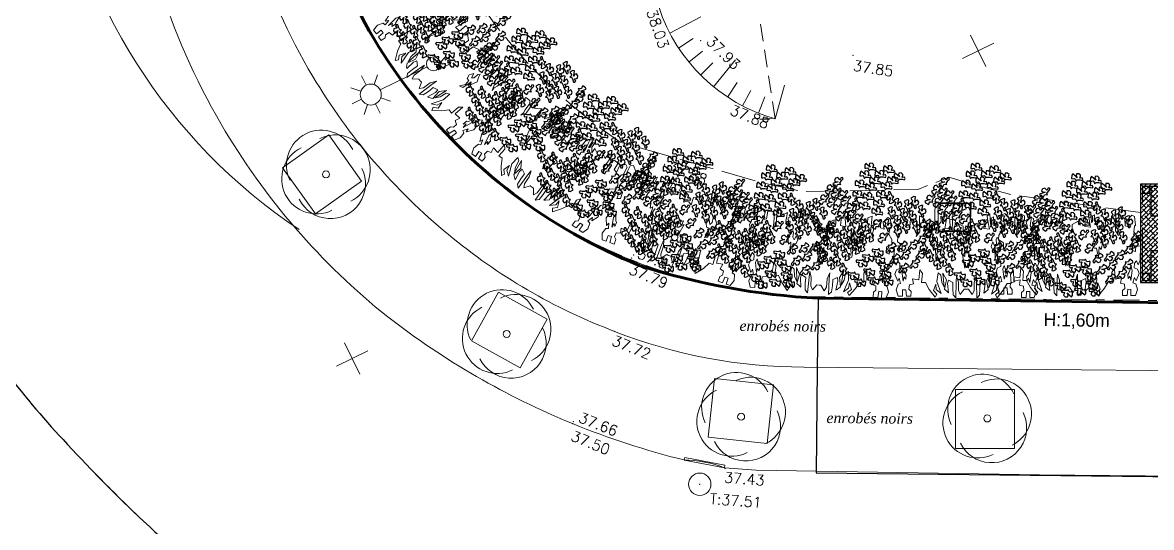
# Model space of a CAD drawing. Extents: x 996 to 1166918, y 537 to 295728.
# Drawn here: x 1042.63 to 1074.99, y 591.43 to 605.91 of the extents above; entities that cross this region are included whole.
import ezdxf

# ---------------------------------------------------------------- set-up
doc = ezdxf.new("R2010")
doc.units = 0
doc.header["$MEASUREMENT"] = 0
for name, pattern in [('CONTINU', [0]), ('DGN2', [0.75, 0.5, -0.25]), ('DGN3', [1.25, 1, -0.25]), ('DGN4', [1.5, 0.75, -0.25, 0.25, -0.25])]:
    doc.linetypes.add(name, pattern=pattern)
doc.layers.get('0').update_dxf_attribs({"linetype": 'CONTINUOUS', "lineweight": 0})
doc.layers.add('BORDURE', color=7, linetype='CONTINU')
doc.layers.add('Locaux OM', color=7, linetype='CONTINUOUS')
doc.layers.add('Buissons', color=7, linetype='CONTINUOUS', true_color=0x04ec8b)
doc.layers.add('Trottoirs', color=7, linetype='CONTINUOUS', true_color=0xffffff)
doc.layers.add('Béton', color=7, linetype='CONTINU', lineweight=5, true_color=0xaba9a0)
doc.layers.add('Clôtures', color=7, linetype='CONTINUOUS', lineweight=120, true_color=0x04c83f)
for name, color, linetype, lineweight in [('CF-FON-CADASTRE-DIGITALISE', 6, 'DGN4', 0), ('CF-TOPO-ALTITUDE-TN', 94, 'CONTINUOUS', 0), ('CF-TOPO-ALTITUDE-VOIRIE', 7, 'CONTINUOUS', 0), ('CF-TOPO-ASS-EP', 4, 'CONTINUOUS', 0), ('CF-TOPO-AUTRE-RES', 12, 'CONTINUOUS', 0), ('CF-TOPO-CARROYAGE', 7, 'CONTINUOUS', 0), ('CF-TOPO-EAU', 5, 'CONTINUOUS', 0), ('CF-TOPO-ECL-SIGNAL', 6, 'CONTINUOUS', 0), ('CF-TOPO-NATURE-MATERIAUX', 7, 'CONTINUOUS', 0), ('CF-TOPO-NATURE-MATERIAUX-TXT', 7, 'CONTINUOUS', 0), ('CF-TOPO-RELIEF-NATUREL', 94, 'CONTINUOUS', 0), ('CF-TOPO-TAMPON', 6, 'CONTINUOUS', 0), ('CF-TOPO-TAMPON-ALT', 6, 'CONTINUOUS', 0), ('CF-TOPO-VEGETATION', 94, 'CONTINUOUS', 0), ('CF-TOPO-VOIRIE', 7, 'CONTINUOUS', 0), ('DIVERS', 7, 'CONTINU', 5), ('Texte projet', 7, 'CONTINU', 5)]:
    doc.layers.add(name, color=color, linetype=linetype, lineweight=lineweight)
doc.styles.add('LEROY', font='j_leroy')
doc.styles.add('SIMPLEX', font='simplex.shx')
doc.styles.add('Style-Times New Roman IF', font='timesi.ttf')

# ---------------------------------------------------------------- blocks, each defined once
blk = doc.blocks.new('BL79', base_point=(1.5, 1))
blk.add_lwpolyline([(1, 0.5), (1, 1.5), (2, 1.5), (2, 0.5), (1, 0.5)])
blk = doc.blocks.new('BRANCHS', base_point=(1.485, 0.588))
for p, q in [((1.515, 0.652), (1.486, 0.637)), ((1.531, 0.65), (1.515, 0.652)), ((1.526, 0.621), (1.531, 0.65)), ((1.486, 0.637), (1.492, 0.625)), ((1.497, 0.601), (1.486, 0.588)), ((1.486, 0.588), (1.5, 0.588)), ((1.492, 0.625), (1.502, 0.614)), ((1.502, 0.614), (1.497, 0.601)), ((1.5, 0.588), (1.514, 0.563)), ((1.514, 0.563), (1.521, 0.541)), ((1.52, 0.596), (1.526, 0.621)), ((1.529, 0.612), (1.52, 0.596)), ((1.521, 0.541), (1.534, 0.54)), ((1.549, 0.62), (1.529, 0.612)), ((1.529, 0.572), (1.548, 0.576)), ((1.531, 0.565), (1.529, 0.572)), ((1.541, 0.554), (1.531, 0.565)), ((1.534, 0.54), (1.541, 0.554)), ((1.548, 0.576), (1.557, 0.579)), ((1.562, 0.6), (1.549, 0.62)), ((1.557, 0.579), (1.562, 0.6))]:
    blk.add_line(p, q)
blk = doc.blocks.new('ARBRE12')
at = {"yscale": 3, "zscale": 3}
for p, xscale, rotation in [((-0.207, 1.356), 3.00000000000064, 60.00000000000705), ((-0.069, 1.578), 3.00000000000064, 60.00000000000705), ((0.225, 1.366), 3.00000000000064, 60.00000000000705), ((0.466, 1.504), 3.00000000000064, 60.00000000000705), ((-0.882, 1.184), 3.00000000000064, 119.9999999999929), ((-0.345, 1.088), 3.00000000000064, 60.00000000000705), ((0.069, 1.181), 3.00000000000064, 60.00000000000705), ((0.397, 1.033), 3.00000000000064, 60.00000000000705), ((0.578, 1.19), 3.00000000000064, 60.00000000000705), ((0.768, 1.301), 3.00000000000064, 60.00000000000705), ((-1.098, 0.971), 3.00000000000064, 119.9999999999929), ((-0.934, 0.879), 3.00000000000064, 119.9999999999929), ((-0.744, 0.805), 3.00000000000064, 119.9999999999929), ((-0.414, 0.783), 3.00000000000064, 60.00000000000705), ((-0.12, 0.728), 3.00000000000064, 60.00000000000705), ((-0.051, 0.996), 3.00000000000064, 60.00000000000705), ((0.268, 0.774), 3.00000000000064, 60.00000000000705), ((0.645, 0.837), 3, 180), ((-1.287, 0.685), 3.00000000000064, 119.9999999999929), ((-1.055, 0.602), 3.00000000000064, 119.9999999999929), ((-0.925, 0.399), 3.00000000000064, 119.9999999999929), ((-0.658, 0.648), 3.00000000000064, 119.9999999999929), ((-0.528, 0.436), 3.00000000000064, 119.9999999999929), ((-0.321, 0.652), 3, 180), ((-0.232, 0.46), 3.00000000000064, 60.00000000000705), ((0.181, 0.525), 3.00000000000064, 60.00000000000705), ((-0.804, 0.214), 3.00000000000064, 119.9999999999929), ((-0.511, 0.232), 3.00000000000064, 119.9999999999929), ((-0.304, 0.131), 3.00000000000064, 119.9999999999929), ((0.13, 0.294), 3.00000000000064, 60.00000000000705), ((-1.417, 0.051), 3, 180), ((-1.072, -0.013), 3, 180), ((-0.459, -0.05), 3, 180), ((-0.054, 0.051), 3, 180), ((0.23, -0.026), 3.00000000000064, 119.9999999999929), ((1.573, 0.076), 3.00000000000064, 299.999999999993), ((-1.253, -0.244), 3, 180), ((-0.856, -0.235), 3, 180), ((-0.666, -0.17), 3, 180), ((-0.528, -0.457), 3, 180), ((-0.373, -0.318), 3, 180), ((-0.192, -0.152), 3, 180), ((-0.131, -0.328), 3, 180), ((0.067, -0.263), 3, 180), ((0.412, -0.414), 3.00000000000064, 119.9999999999929), ((1.383, -0.293), 3.00000000000064, 299.999999999993), ((1.538, -0.099), 3.00000000000064, 299.999999999993), ((-1.425, -0.614), 3, 180), ((-1.132, -0.475), 3, 180), ((-0.942, -0.642), 3, 180), ((-0.744, -0.522), 3, 180), ((-0.33, -0.614), 3, 180), ((-0.183, -0.54), 3, 180), ((0.208, -0.65), 3.00000000000064, 240.0000000000071), ((0.477, -0.552), 3.00000000000064, 299.999999999993), ((0.805, -0.506), 3.00000000000064, 299.999999999993), ((1.116, -0.469), 3.00000000000064, 299.999999999993), ((1.34, -0.728), 3.00000000000064, 299.999999999993), ((-1.253, -0.826), 3, 180), ((-1.037, -1.048), 3, 180), ((-0.873, -0.956), 3, 180), ((-0.623, -0.799), 3, 180), ((-0.25, -0.955), 3.00000000000064, 240.0000000000071), ((-0.069, -0.807), 3.00000000000064, 240.0000000000071), ((0.251, -0.863), 3.00000000000064, 240.0000000000071), ((0.38, -1.038), 3.00000000000064, 240.0000000000071), ((0.589, -0.875), 3.00000000000064, 299.999999999993), ((0.891, -0.755), 3.00000000000064, 299.999999999993), ((1.159, -1.005), 3.00000000000064, 299.999999999993), ((-0.692, -1.224), 3, 180), ((-0.482, -1.316), 3.00000000000064, 240.0000000000071), ((-0.034, -1.214), 3.00000000000064, 240.0000000000071), ((0.423, -1.269), 3.00000000000064, 240.0000000000071), ((0.84, -1.143), 3.00000000000064, 299.999999999993), ((-0.293, -1.519), 3.00000000000064, 240.0000000000071), ((0.087, -1.463), 3.00000000000064, 240.0000000000071), ((0.492, -1.491), 3.00000000000064, 240.0000000000071)]:
    blk.add_blockref('BRANCHS', p, dxfattribs=dict(at, xscale=xscale, rotation=rotation))
at = {"xscale": 3, "yscale": 3, "zscale": 3}
for p in [(0.641, 0.59), (0.935, 0.553), (1.124, 0.645), (0.46, 0.35), (0.805, 0.304), (1.055, 0.239), (1.331, 0.396), (0.357, -0.01), (0.624, 0.1), (0.633, -0.177), (0.874, -0.066), (1.167, -0.066)]:
    blk.add_blockref('BRANCHS', p, dxfattribs=at)
blk = doc.blocks.new('cf232lampadaire-droit')
at = {"color": 0, "flags": 128}
for points in [[(0, -1.7), (0, -1.7), (0, -0.2)], [(-0.212132, -1.787868), (-0.424264, -1.575736)], [(0.212132, -1.787868), (0.424264, -1.575736)], [(-0.3, -2), (-0.6, -2)], [(-0.424264, -2.424264), (-0.212132, -2.212132)], [(0.424264, -2.424264), (0.212132, -2.212132)], [(0.6, -2), (0.3, -2)], [(0, -2.3), (0, -2.6)]]:
    blk.add_lwpolyline(points, dxfattribs=at)
at = {"color": 0}
for centre, radius in [((0, 0), 0.2), ((0, -2), 0.3)]:
    blk.add_circle(centre, radius, dxfattribs=at)
blk = doc.blocks.new('cf205avaloir')
at = {"flags": 128}
blk.add_lwpolyline([(0, 0.3), (1, 0.3), (1, 0), (0, 0)], close=True, dxfattribs=at)
blk.add_arc((0.5, -0.525), 0.725, 46.3972, 133.6028)
blk = doc.blocks.new('cf208tampon-rond')
at = {"color": 0, "linetype": 'ByBlock', "lineweight": -2}
blk.add_circle((0, 0), 0.32, dxfattribs=at)
blk = doc.blocks.new('cf236trappe-vantaux')
at = {"flags": 128}
blk.add_lwpolyline([(0, 0), (0, 1), (1, 1), (1, 0)], close=True, dxfattribs=at)
blk.add_lwpolyline([(0.5, 1), (0.5, 0)], dxfattribs=at)
blk = doc.blocks.new('cf245bouche-eau')
at = {"linetype": 'Continuous'}
blk.add_circle((0, 0), 0.1, dxfattribs=at)
at = {"linetype": 'Continuous', "style": 'SIMPLEX'}
blk.add_text('E', height=0.3, dxfattribs=at).set_placement((0.094, -0.404))
blk = doc.blocks.new('geotraiv')
blk.add_line((0, -1), (0, 0))
blk = doc.blocks.new('hab_haie')
at = {"linetype": 'Continuous', "lineweight": 0}
for p, q in [((-2.611, 0.757), (-2.634, 0.673)), ((-2.559, 0.77), (-2.611, 0.757)), ((-2.477, 0.724), (-2.559, 0.77)), ((-2.185, 0.752), (-2.259, 0.77)), ((-2.259, 0.77), (-2.254, 0.619)), ((-1.821, 0.757), (-1.859, 0.768)), ((-1.859, 0.768), (-1.854, 0.716)), ((-1.826, 0.703), (-1.821, 0.757)), ((-1.793, 0.798), (-1.808, 0.696)), ((-1.744, 0.775), (-1.793, 0.798)), ((-1.759, 0.727), (-1.744, 0.775)), ((-0.993, 0.775), (-0.944, 0.798)), ((-0.977, 0.727), (-0.993, 0.775)), ((-0.944, 0.798), (-0.929, 0.696)), ((-0.916, 0.757), (-0.877, 0.768)), ((-0.911, 0.703), (-0.916, 0.757)), ((-0.877, 0.768), (-0.88, 0.716)), ((-0.554, 0.752), (-0.477, 0.77)), ((-0.477, 0.77), (-0.48, 0.619)), ((-0.259, 0.724), (-0.177, 0.77)), ((-0.177, 0.77), (-0.126, 0.757)), ((-0.126, 0.757), (-0.103, 0.673)), ((-2.634, 0.673), (-2.611, 0.665)), ((-2.611, 0.665), (-2.603, 0.611)), ((-2.508, 0.657), (-2.477, 0.724)), ((-2.441, 0.665), (-2.508, 0.657)), ((-2.429, 0.739), (-2.441, 0.665)), ((-2.336, 0.739), (-2.429, 0.739)), ((-2.303, 0.714), (-2.336, 0.739)), ((-2.303, 0.639), (-2.303, 0.714)), ((-2.185, 0.703), (-2.185, 0.752)), ((-2.144, 0.714), (-2.185, 0.703)), ((-2.059, 0.742), (-2.144, 0.714)), ((-2.077, 0.657), (-2.059, 0.742)), ((-2.018, 0.611), (-2.077, 0.657)), ((-1.918, 0.724), (-2.039, 0.691)), ((-2.039, 0.691), (-2.018, 0.611)), ((-1.918, 0.673), (-1.918, 0.724)), ((-1.854, 0.716), (-1.918, 0.673)), ((-1.808, 0.696), (-1.826, 0.703)), ((-1.785, 0.65), (-1.759, 0.727)), ((-1.682, 0.657), (-1.785, 0.65)), ((-1.582, 0.732), (-1.69, 0.742)), ((-1.69, 0.742), (-1.682, 0.657)), ((-1.595, 0.668), (-1.582, 0.732)), ((-1.559, 0.675), (-1.595, 0.668)), ((-1.441, 0.675), (-1.559, 0.706)), ((-1.559, 0.706), (-1.559, 0.675)), ((-1.441, 0.601), (-1.441, 0.675)), ((-1.295, 0.675), (-1.18, 0.706)), ((-1.293, 0.601), (-1.295, 0.675)), ((-1.18, 0.706), (-1.177, 0.675)), ((-1.177, 0.675), (-1.141, 0.668)), ((-1.152, 0.732), (-1.044, 0.742)), ((-1.141, 0.668), (-1.152, 0.732)), ((-1.044, 0.742), (-1.054, 0.657)), ((-1.054, 0.657), (-0.949, 0.65)), ((-0.949, 0.65), (-0.977, 0.727)), ((-0.929, 0.696), (-0.911, 0.703)), ((-0.88, 0.716), (-0.821, 0.673)), ((-0.821, 0.673), (-0.821, 0.724)), ((-0.821, 0.724), (-0.7, 0.691)), ((-0.7, 0.691), (-0.721, 0.611)), ((-0.721, 0.611), (-0.659, 0.657)), ((-0.659, 0.657), (-0.677, 0.742)), ((-0.677, 0.742), (-0.593, 0.714)), ((-0.593, 0.714), (-0.554, 0.703)), ((-0.554, 0.703), (-0.554, 0.752)), ((-0.431, 0.714), (-0.4, 0.739)), ((-0.431, 0.639), (-0.431, 0.714)), ((-0.4, 0.739), (-0.306, 0.739)), ((-0.306, 0.739), (-0.298, 0.665)), ((-0.298, 0.665), (-0.229, 0.657)), ((-0.229, 0.657), (-0.259, 0.724)), ((-0.126, 0.665), (-0.134, 0.611)), ((-0.103, 0.673), (-0.126, 0.665)), ((-2.664, 0.565), (-2.67, 0.521)), ((-2.603, 0.611), (-2.664, 0.565)), ((-2.254, 0.619), (-2.316, 0.573)), ((-2.316, 0.573), (-2.3, 0.606)), ((-2.3, 0.606), (-2.303, 0.639)), ((-1.964, 0.544), (-2.021, 0.509)), ((-1.936, 0.575), (-1.964, 0.544)), ((-1.918, 0.555), (-1.936, 0.575)), ((-1.926, 0.509), (-1.918, 0.555)), ((-1.372, 0.624), (-1.441, 0.601)), ((-1.362, 0.624), (-1.293, 0.601)), ((-0.821, 0.555), (-0.8, 0.575)), ((-0.811, 0.509), (-0.821, 0.555)), ((-0.8, 0.575), (-0.77, 0.544)), ((-0.77, 0.544), (-0.716, 0.509)), ((-0.48, 0.619), (-0.421, 0.573)), ((-0.441, 0.606), (-0.431, 0.639)), ((-0.421, 0.573), (-0.441, 0.606)), ((-0.134, 0.611), (-0.07, 0.565)), ((-0.07, 0.565), (-0.067, 0.521)), ((-2.641, 0.48), (-2.728, 0.475)), ((-2.728, 0.475), (-2.726, 0.339)), ((-2.67, 0.521), (-2.577, 0.491)), ((-2.641, 0.421), (-2.641, 0.48)), ((-2.577, 0.432), (-2.641, 0.421)), ((-2.577, 0.491), (-2.577, 0.432)), ((-2.021, 0.509), (-1.993, 0.439)), ((-1.993, 0.439), (-1.954, 0.462)), ((-1.954, 0.462), (-1.944, 0.365)), ((-1.893, 0.485), (-1.926, 0.509)), ((-1.926, 0.403), (-1.908, 0.45)), ((-1.908, 0.45), (-1.859, 0.45)), ((-1.859, 0.529), (-1.893, 0.485)), ((-1.826, 0.485), (-1.859, 0.529)), ((-1.859, 0.45), (-1.826, 0.485)), ((-1.4, 0.385), (-1.408, 0.434)), ((-1.408, 0.434), (-1.372, 0.419)), ((-1.326, 0.434), (-1.362, 0.419)), ((-1.334, 0.385), (-1.326, 0.434)), ((-0.911, 0.485), (-0.88, 0.529)), ((-0.877, 0.45), (-0.911, 0.485)), ((-0.88, 0.529), (-0.841, 0.485)), ((-0.829, 0.45), (-0.877, 0.45)), ((-0.841, 0.485), (-0.811, 0.509)), ((-0.811, 0.403), (-0.829, 0.45)), ((-0.785, 0.462), (-0.793, 0.365)), ((-0.744, 0.439), (-0.785, 0.462)), ((-0.716, 0.509), (-0.744, 0.439)), ((-0.067, 0.521), (-0.159, 0.491)), ((-0.159, 0.491), (-0.159, 0.432)), ((-0.159, 0.432), (-0.098, 0.421)), ((-0.098, 0.421), (-0.098, 0.48)), ((-0.098, 0.48), (-0.008, 0.475)), ((-0.008, 0.475), (-0.011, 0.339)), ((-2.726, 0.339), (-2.69, 0.296)), ((-2.69, 0.296), (-2.654, 0.332)), ((-2.654, 0.332), (-2.621, 0.311)), ((-1.944, 0.365), (-1.885, 0.35)), ((-1.885, 0.35), (-1.926, 0.403)), ((-1.4, 0.275), (-1.446, 0.401)), ((-1.446, 0.401), (-1.4, 0.385)), ((-1.334, 0.275), (-1.29, 0.401)), ((-1.29, 0.401), (-1.334, 0.385)), ((-0.852, 0.35), (-0.811, 0.403)), ((-0.793, 0.365), (-0.852, 0.35)), ((-0.082, 0.332), (-0.116, 0.311)), ((-0.047, 0.296), (-0.082, 0.332)), ((-0.011, 0.339), (-0.047, 0.296)), ((-2.68, 0.252), (-2.708, 0.211)), ((-2.618, 0.265), (-2.68, 0.252)), ((-2.621, 0.311), (-2.618, 0.265)), ((-2.559, 0.275), (-2.58, 0.239)), ((-2.58, 0.239), (-2.552, 0.144)), ((-2.518, 0.216), (-2.559, 0.275)), ((-2.495, 0.203), (-2.518, 0.216)), ((-2.259, 0.157), (-2.244, 0.255)), ((-2.244, 0.255), (-2.193, 0.221)), ((-2.193, 0.221), (-2.208, 0.134)), ((-1.921, 0.144), (-1.9, 0.227)), ((-1.9, 0.227), (-1.849, 0.206)), ((-1.785, 0.091), (-1.811, 0.224)), ((-1.811, 0.224), (-1.741, 0.16)), ((-1.393, 0.316), (-1.4, 0.275)), ((-1.372, 0.28), (-1.393, 0.316)), ((-1.362, 0.28), (-1.344, 0.316)), ((-1.344, 0.316), (-1.334, 0.275)), ((-0.926, 0.224), (-0.993, 0.16)), ((-0.949, 0.091), (-0.926, 0.224)), ((-0.836, 0.227), (-0.888, 0.206)), ((-0.821, 0.144), (-0.836, 0.227)), ((-0.49, 0.255), (-0.541, 0.221)), ((-0.541, 0.221), (-0.531, 0.134)), ((-0.477, 0.157), (-0.49, 0.255)), ((-0.241, 0.203), (-0.218, 0.216)), ((-0.218, 0.216), (-0.177, 0.275)), ((-0.157, 0.239), (-0.182, 0.144)), ((-0.177, 0.275), (-0.157, 0.239)), ((-0.116, 0.311), (-0.121, 0.265)), ((-0.121, 0.265), (-0.057, 0.252)), ((-0.057, 0.252), (-0.029, 0.211)), ((-2.708, 0.211), (-2.654, 0.142)), ((-2.646, 0.114), (-2.68, 0.06)), ((-2.654, 0.142), (-2.626, 0.173)), ((-2.6, 0.121), (-2.646, 0.114)), ((-2.626, 0.173), (-2.6, 0.121)), ((-2.552, 0.144), (-2.534, 0.185)), ((-2.534, 0.185), (-2.503, 0.162)), ((-2.503, 0.162), (-2.495, 0.203)), ((-2.444, 0.068), (-2.436, 0.109)), ((-2.436, 0.109), (-2.359, 0.119)), ((-2.359, 0.119), (-2.377, 0.168)), ((-2.377, 0.168), (-2.259, 0.157)), ((-2.208, 0.134), (-2.134, 0.134)), ((-2.134, 0.134), (-2.062, 0.068)), ((-1.982, 0.057), (-1.941, 0.119)), ((-1.941, 0.119), (-1.931, 0.068)), ((-1.841, 0.029), (-1.921, 0.144)), ((-1.849, 0.206), (-1.831, 0.139)), ((-1.831, 0.139), (-1.785, 0.091)), ((-1.741, 0.16), (-1.777, 0.073)), ((-1.721, 0.127), (-1.705, 0.16)), ((-1.698, 0.039), (-1.721, 0.127)), ((-1.705, 0.16), (-1.621, 0.137)), ((-1.621, 0.137), (-1.623, 0.078)), ((-1.564, -0.009), (-1.559, 0.142)), ((-1.559, 0.142), (-1.554, 0.198)), ((-1.554, 0.198), (-1.518, 0.139)), ((-1.518, 0.139), (-1.513, 0.06)), ((-1.182, 0.198), (-1.221, 0.139)), ((-1.221, 0.139), (-1.221, 0.06)), ((-1.18, 0.142), (-1.182, 0.198)), ((-1.17, -0.009), (-1.18, 0.142)), ((-1.029, 0.16), (-1.116, 0.137)), ((-1.116, 0.137), (-1.113, 0.078)), ((-1.041, 0.039), (-1.016, 0.127)), ((-1.016, 0.127), (-1.029, 0.16)), ((-0.993, 0.16), (-0.959, 0.073)), ((-0.903, 0.139), (-0.949, 0.091)), ((-0.888, 0.206), (-0.903, 0.139)), ((-0.898, 0.029), (-0.821, 0.144)), ((-0.8, 0.119), (-0.805, 0.068)), ((-0.752, 0.057), (-0.8, 0.119)), ((-0.603, 0.134), (-0.675, 0.068)), ((-0.531, 0.134), (-0.603, 0.134)), ((-0.359, 0.168), (-0.477, 0.157)), ((-0.375, 0.119), (-0.359, 0.168)), ((-0.3, 0.109), (-0.375, 0.119)), ((-0.293, 0.068), (-0.3, 0.109)), ((-0.231, 0.162), (-0.241, 0.203)), ((-0.203, 0.185), (-0.231, 0.162)), ((-0.182, 0.144), (-0.203, 0.185)), ((-0.111, 0.173), (-0.141, 0.121)), ((-0.141, 0.121), (-0.088, 0.114)), ((-0.082, 0.142), (-0.111, 0.173)), ((-0.088, 0.114), (-0.057, 0.06)), ((-0.029, 0.211), (-0.082, 0.142)), ((-2.68, 0.06), (-2.644, 0.001)), ((-2.644, 0.001), (-2.559, 0.001)), ((-2.559, 0.001), (-2.562, 0.06)), ((-2.562, 0.06), (-2.498, 0.06)), ((-2.498, 0.06), (-2.49, 0.001)), ((-2.49, 0.001), (-2.403, 0.001)), ((-2.403, 0.047), (-2.444, 0.068)), ((-2.403, 0.001), (-2.403, 0.047)), ((-2.062, 0.068), (-1.952, -0.004)), ((-1.921, 0.024), (-1.982, 0.057)), ((-1.952, -0.004), (-1.921, 0.024)), ((-1.931, 0.068), (-1.841, 0.029)), ((-1.777, 0.073), (-1.721, 0.047)), ((-1.721, 0.047), (-1.698, 0.039)), ((-1.623, 0.078), (-1.616, 0.019)), ((-1.616, 0.019), (-1.564, -0.009)), ((-1.513, 0.06), (-1.48, 0.024)), ((-1.48, 0.024), (-1.405, 0.075)), ((-1.405, 0.075), (-1.372, 0.073)), ((-1.329, 0.075), (-1.362, 0.073)), ((-1.257, 0.024), (-1.329, 0.075)), ((-1.221, 0.06), (-1.257, 0.024)), ((-1.121, 0.019), (-1.17, -0.009)), ((-1.113, 0.078), (-1.121, 0.019)), ((-1.016, 0.047), (-1.041, 0.039)), ((-0.959, 0.073), (-1.016, 0.047)), ((-0.805, 0.068), (-0.898, 0.029)), ((-0.821, 0.024), (-0.752, 0.057)), ((-0.785, -0.004), (-0.821, 0.024)), ((-0.675, 0.068), (-0.785, -0.004)), ((-0.334, 0.047), (-0.293, 0.068)), ((-0.334, 0.001), (-0.334, 0.047)), ((-0.247, 0.001), (-0.334, 0.001)), ((-0.239, 0.06), (-0.247, 0.001)), ((-0.177, 0.06), (-0.239, 0.06)), ((-0.177, 0.001), (-0.177, 0.06)), ((-0.093, 0.001), (-0.177, 0.001)), ((-0.057, 0.06), (-0.093, 0.001))]:
    blk.add_line(p, q, dxfattribs=at)
blk.add_point((-2.733, 0.382), dxfattribs=at)
blk = doc.blocks.new('CROIX')
at = {"linetype": 'CONTINU'}
for p, q in [((0, 0.5), (0, -0.5)), ((-0.5, 0), (0.5, 0))]:
    blk.add_line(p, q, dxfattribs=at)
blk = doc.blocks.new('cf30arbre20')
blk.add_circle((0, 0), 0.1)
for centre, start, end in [((0, 0.3), 0, 180), ((-0.3, 0), 90, 270), ((0.3, 0), 270, 90), ((0, -0.3), 180, 0)]:
    blk.add_arc(centre, 1, start, end)
blk = doc.blocks.new('A$C2CB70F15')
at = {"layer": 'CF-TOPO-NATURE-MATERIAUX', "linetype": 'DGN2', "lineweight": 0, "ltscale": 3}
for p, q in [((0.06, 4.51), (2.76, 4.51)), ((0.06, 0.06), (0.06, 4.51)), ((2.76, 4.51), (2.76, 0.06)), ((0.91, 0.06), (0.06, 0.06)), ((2.76, 0.06), (1.91, 0.06))]:
    blk.add_line(p, q, dxfattribs=at)
at = {"layer": 'Locaux OM', "ltscale": 0.05}
for points in [[(0, 0), (2.82, 0), (2.82, 4.57), (0, 4.57)], [(0.06, 4.31), (0.26, 4.31), (0.26, 4.51), (0.06, 4.51)], [(0.06, 2.975), (0.91, 2.975), (0.91, 4.275), (0.06, 4.275)], [(1.91, 2.975), (2.76, 2.975), (2.76, 4.275), (1.91, 4.275)], [(2.56, 4.31), (2.76, 4.31), (2.76, 4.51), (2.56, 4.51)], [(0.06, 1.635), (0.91, 1.635), (0.91, 2.935), (0.06, 2.935)], [(1.91, 1.635), (2.76, 1.635), (2.76, 2.935), (1.91, 2.935)], [(0.06, 0.295), (0.91, 0.295), (0.91, 1.595), (0.06, 1.595)], [(1.91, 0.295), (2.76, 0.295), (2.76, 1.595), (1.91, 1.595)], [(0.06, 0.06), (0.26, 0.06), (0.26, 0.26), (0.06, 0.26)], [(2.56, 0.06), (2.76, 0.06), (2.76, 0.26), (2.56, 0.26)]]:
    blk.add_lwpolyline(points, close=True, dxfattribs=at)

msp = doc.modelspace()

# ---------------------------------------------------------------- hatches: boundary and pattern name
at = {"layer": 'Béton', "ltscale": 0.05}
h = msp.add_hatch(dxfattribs=at)
h.set_pattern_fill('ANSI38', color=256, scale=0.75, style=0)
h.set_pattern_definition([(45, (1234.66075, 653.56351), (-0.06629126, 0.06629126), []), (135, (1234.66075, 653.56351), (-0.19887378, 0.06629126), [0.234375, -0.140625])])
h.paths.add_polyline_path([(1074.673, 601.273), (1074.673, 598.453), (1079.243, 598.453), (1079.243, 599.372), (1080.456, 599.372), (1080.469, 600.348), (1079.243, 600.365), (1079.243, 601.273)])

# ---------------------------------------------------------------- linework, layer by layer
at = {"layer": 'BORDURE'}
for points in [[(1036.653, 628.983), (1036.917, 608.864, 0.034657), (1037.046, 607.379, 0.027465), (1037.395, 605.74, 0.021806), (1037.965, 603.947, 0.017481), (1038.754, 602.001, 0.009225), (1039.636, 600.108, 0.011904), (1040.481, 598.475, 0.015874), (1041.29, 597.103, 0.022049), (1042.062, 595.991, 0.021672), (1043.787, 593.948, 0.016245), (1045.949, 591.746, 0.033742), (1048.576, 589.559, 0.028748), (1051.697, 587.562, 0.07511), (1058.724, 584.857, 0.008341), (1060.462, 584.504, 0.010579), (1062.017, 584.249, 0.013799), (1063.388, 584.091, 0.018621), (1064.575, 584.031), (1078.799, 583.882, -0.000316), (1086.18, 583.799, 0.000781), (1098.39, 583.681, -0.000959), (1114.338, 583.512, 0.000319), (1132.761, 583.296)], [(1044.593, 593.093, 0.01006), (1045.949, 591.746, 0.033742), (1048.576, 589.559, 0.028748), (1051.697, 587.562, 0.046589), (1056.02, 585.614, 0.032802), (1060.462, 584.504, 0.010579), (1062.017, 584.249, 0.013799), (1063.388, 584.091, 0.018621), (1064.575, 584.031), (1078.799, 583.882, -0.000316), (1086.18, 583.799, 0.000781), (1098.39, 583.681, -0.000959), (1114.338, 583.512, 0.000319), (1132.761, 583.296)]]:
    msp.add_lwpolyline(points, format="xyb", dxfattribs=at)
at = {"layer": 'CF-FON-CADASTRE-DIGITALISE', "lineweight": 0, "flags": 128}
msp.add_lwpolyline([(1050.968, 703.567), (1053.482, 706.703), (1054.868, 711.757), (1098.804, 711.085), (1101.999, 712.978), (1112.616, 712.853), (1112.579, 707.868), (1117.23, 707.834), (1117.273, 710.777), (1153.907, 710.161, -0.128061), (1156.194, 709.608, -0.158091), (1158.331, 707.385, 0.029168), (1158.834, 706.487, -0.115233), (1159.602, 701.898), (1159.408, 609.46), (1158.951, 609.468), (1158.813, 602.433), (1152.032, 598.153, -0.108271), (1148.523, 597.143), (1064.89, 598.051, -0.391305), (1050.624, 612.661), (1050.97, 704.056), (1050.006, 709.836, 0.020715), (1049.379, 712.281, 0.027295), (1048.249, 715.408)], format="xyb", dxfattribs=at)
at = {"layer": 'CF-TOPO-ALTITUDE-TN', "lineweight": 0, "flags": 128}
for points in [[(1062.071, 605.392, 1), (1062.062, 605.388, 1), (1062.071, 605.392)], [(1064.201, 603.152, 1), (1064.192, 603.148, 1), (1064.201, 603.152)], [(1064.201, 603.152, 1), (1064.192, 603.148, 1), (1064.201, 603.152)], [(1061.036, 601.851, 1), (1061.027, 601.846, 1), (1061.036, 601.851)], [(1060.146, 599.242, 1), (1060.137, 599.237, 1), (1060.146, 599.242)]]:
    msp.add_lwpolyline(points, format="xyb", dxfattribs=at)
at = {"layer": 'CF-TOPO-ALTITUDE-TN', "lineweight": 0}
for p in [(1062.066, 605.39), (1064.196, 603.15), (1064.196, 603.15), (1061.032, 601.848), (1060.141, 599.24)]:
    msp.add_point(p, dxfattribs=at)
at = {"layer": 'CF-TOPO-ALTITUDE-VOIRIE', "linetype": 'Continuous', "lineweight": 0, "flags": 128}
msp.add_lwpolyline([(1066.438, 604.973, 1), (1066.429, 604.968, 1), (1066.438, 604.973)], format="xyb", dxfattribs=at)
at = {"layer": 'CF-TOPO-ALTITUDE-VOIRIE', "lineweight": 0, "flags": 128}
msp.add_lwpolyline([(1064.035, 603.132), (1063.763, 603.135), (1064.187, 603.166)], dxfattribs=at)
for points in [[(1060.061, 599.109, 1), (1060.052, 599.104, 1), (1060.061, 599.109)], [(1060.09, 599.157, 1), (1060.081, 599.153, 1), (1060.09, 599.157)], [(1059.602, 597.055, 1), (1059.593, 597.05, 1), (1059.602, 597.055)], [(1058.421, 594.466, 1), (1058.412, 594.461, 1), (1058.421, 594.466)], [(1058.4, 594.409, 1), (1058.391, 594.405, 1), (1058.4, 594.409)], [(1062.768, 593.115, 1), (1062.759, 593.111, 1), (1062.768, 593.115)]]:
    msp.add_lwpolyline(points, format="xyb", dxfattribs=at)
at = {"layer": 'CF-TOPO-RELIEF-NATUREL', "linetype": 'DGN2', "lineweight": 0, "flags": 128}
msp.add_lwpolyline([(1064.196, 603.15), (1063.294, 609.051), (1062.441, 611.206, 0.138031), (1059.541, 613.894, 0.165195), (1054.896, 614.575)], format="xyb", dxfattribs=at)
at = {"layer": 'CF-TOPO-RELIEF-NATUREL', "lineweight": 0, "flags": 128}
msp.add_lwpolyline([(1064.196, 603.15, -0.249529), (1060.871, 606.346, -0.096402), (1060.64, 608.207), (1060.256, 608.235, -0.014513), (1058.778, 611.208, -0.002725), (1058.52, 611.775), (1058.373, 611.845, 0.045818), (1057.001, 613.228, 0.069578), (1054.896, 614.575)], format="xyb", dxfattribs=at)
at = {"layer": 'CF-TOPO-TAMPON-ALT', "lineweight": 0, "flags": 128}
msp.add_lwpolyline([(1062.045, 592.672, 1), (1062.036, 592.667, 1), (1062.045, 592.672)], format="xyb", dxfattribs=at)
at = {"layer": 'CF-TOPO-TAMPON-ALT', "lineweight": 0}
msp.add_point((1062.04, 592.669), dxfattribs=at)
at = {"layer": 'CF-TOPO-VEGETATION', "linetype": 'DGN3', "lineweight": 0, "flags": 128}
msp.add_lwpolyline([(1074.673, 600.46), (1070.982, 600.973), (1070.082, 601.21), (1069.896, 601.267), (1069.175, 601.473), (1068.287, 601.125), (1065.005, 601.063), (1063.919, 601.291), (1059.76, 602.483, -0.159702), (1053.941, 609.954, -0.091257), (1053.17, 614.637)], format="xyb", dxfattribs=at)
at = {"layer": 'CF-TOPO-VOIRIE', "lineweight": 0, "flags": 128}
for points in [[(1065.018, 596.029, -0.094613), (1059.598, 597.053, -0.082365), (1054.834, 599.828, -0.085653), (1050.947, 604.364, -0.058951), (1049.265, 608.132, -0.036975), (1048.71, 610.911, -0.027784), (1048.566, 613.036), (1048.608, 630.981), (1048.635, 640.895), (1048.715, 641.39, -0.043952), (1048.81, 643.38, -0.042818), (1049.235, 645.274), (1050.768, 650.689)], [(1065.018, 596.029, -0.094613), (1059.598, 597.053, -0.082365), (1054.834, 599.828, -0.085653), (1050.947, 604.364, -0.058951), (1049.265, 608.132, -0.036975), (1048.71, 610.911, -0.027784), (1048.566, 613.036), (1048.608, 630.981), (1048.635, 640.895)], [(1064.928, 598.04, -0.083733), (1060.057, 599.106, -0.081702), (1055.896, 601.632, -0.076708), (1052.821, 605.258, -0.062181), (1051.225, 608.774, -0.030554), (1050.771, 611.072, -0.020814), (1050.624, 612.661), (1050.628, 614.721), (1058.506, 614.623), (1066.769, 614.589), (1066.864, 616.744), (1068.283, 616.666)], [(1061.592, 593.365, -0.036969), (1058.395, 594.407, -0.067538), (1053.094, 597.471, -0.092684), (1048.321, 602.993, -0.056388), (1046.519, 607.077, -0.042821), (1045.771, 610.507, -0.021594), (1045.619, 612.274)]]:
    msp.add_lwpolyline(points, format="xyb", dxfattribs=at)
for points in [[(1065.018, 596.029), (1082.898, 595.852), (1093.84, 595.708), (1105.267, 595.593)], [(1107.079, 592.566), (1086.917, 592.794), (1071.774, 592.937), (1063.654, 593.072), (1062.747, 593.141)]]:
    msp.add_lwpolyline(points, dxfattribs=at)
at = {"layer": 'Clôtures', "ltscale": 0.05}
msp.add_lwpolyline([(1058.966, 614.666), (1050.633, 614.802), (1050.722, 611.651, 0.1466), (1053.737, 603.926, 0.132506), (1060.306, 598.943, 0.064384), (1065.435, 598.004), (1079.236, 597.825), (1079.257, 599.375)], format="xyb", dxfattribs=at)
at = {"layer": 'DIVERS', "ltscale": 0.05}
msp.add_lwpolyline([(1068.249, 614.513), (1050.717, 614.802), (1050.722, 611.651, 0.282091), (1060.306, 598.943, 0.063896), (1065.435, 598.004), (1079.236, 597.825), (1079.372, 607.953), (1079.222, 607.955), (1079.234, 608.655), (1078.334, 608.67), (1078.322, 607.97), (1074.743, 608.029), (1074.753, 608.669), (1073.854, 608.683), (1073.843, 608.043), (1068.144, 608.137), (1068.249, 614.513)], format="xyb", dxfattribs=at)
msp.add_arc((1059.414, 613.296), 15.999, 188.2303, 236.3648, dxfattribs=at)
at = {"layer": 'Trottoirs', "ltscale": 0.05}
msp.add_lwpolyline([(1116.327, 597.489), (1088.592, 597.752), (1080.435, 597.804), (1065.435, 598.004), (1065.409, 595.968), (1065.377, 592.992), (1116.235, 592.445), (1116.327, 597.489)], dxfattribs=at)

# ---------------------------------------------------------------- block references
at = {"layer": 'Buissons', "color": 112, "ltscale": 0.05}
for p in [(1054.914, 606.32), (1056.983, 603.948), (1059.033, 602.059), (1061.456, 600.497), (1064.14, 600.028), (1066.963, 600.08), (1070.008, 600.075), (1072.894, 599.78)]:
    msp.add_blockref('ARBRE12', p, dxfattribs=at)
at = {"layer": 'CF-TOPO-ASS-EP', "lineweight": 0, "extrusion": (0, 0, -1), "xscale": 1.1770814417386, "yscale": 0.2600000000093132, "zscale": 0.5532098831836486, "rotation": 10.94560234713489}
msp.add_blockref('cf205avaloir', (-1062.747, 593.141), dxfattribs=at)
at = {"layer": 'CF-TOPO-AUTRE-RES', "lineweight": 0, "extrusion": (0, 0, -1), "xscale": 1.026375893265878, "yscale": 0.7999999999882448, "zscale": 0.9061460779657178, "rotation": 1.965170705297222}
msp.add_blockref('cf236trappe-vantaux', (-1069.79, 599.929), dxfattribs=at)
at = {"layer": 'CF-TOPO-CARROYAGE', "rotation": 26.18773148999673}
for p in [(1070.02, 605.103), (1052.073, 596.277)]:
    msp.add_blockref('CROIX', p, dxfattribs=at)
at = {"layer": 'CF-TOPO-EAU', "lineweight": 0, "rotation": 296.1877314899967}
msp.add_blockref('cf245bouche-eau', (1058.285, 601.733), dxfattribs=at)
at = {"layer": 'CF-TOPO-ECL-SIGNAL', "lineweight": 0, "rotation": 296.1877314899967}
msp.add_blockref('cf232lampadaire-droit', (1054.403, 604.728), dxfattribs=at)
at = {"layer": 'CF-TOPO-RELIEF-NATUREL', "lineweight": 0}
for p, rotation in [((1061.181, 605.609), 117.4588195026754), ((1062.435, 604.068), 140.8058449850151), ((1064.196, 603.15), 164.1528704678997)]:
    msp.add_blockref('geotraiv', p, dxfattribs=dict(at, rotation=rotation))
at = {"layer": 'CF-TOPO-RELIEF-NATUREL', "lineweight": 0, "yscale": 0.4999999999998863}
for p, zscale, rotation in [((1061.434, 605.177), 0.7071067811865476, 123.2955758721966), ((1061.729, 604.774), 0.7071067811865476, 129.132332244153), ((1062.064, 604.403), 0.7071067811865475, 134.9690886127739), ((1062.837, 603.772), 0.7071067811865476, 146.6426013539685), ((1063.268, 603.519), 0.7071067811865476, 152.4793577248232), ((1063.723, 603.311), 0.7071067811865476, 158.3161140952427)]:
    msp.add_blockref('geotraiv', p, dxfattribs=dict(at, zscale=zscale, rotation=rotation))
at = {"layer": 'CF-TOPO-TAMPON', "lineweight": 0, "rotation": 296.1877314899967}
msp.add_blockref('cf208tampon-rond', (1062.04, 592.669), dxfattribs=at)
at = {"layer": 'CF-TOPO-VEGETATION', "lineweight": 0, "yscale": 2.999999999999886, "zscale": 2.14242852856219}
for p, xscale, rotation in [((1055.077, 602.423), 1.529999999968379, 306.1939406734522), ((1058.8, 599.801), 1.529999999980935, 324.6351436829312), ((1063.045, 598.318), 1.53000000001198, 340.3203314381698), ((1067.518, 597.993), 1.529999999989737, 355.3790989376573), ((1071.77, 598.017), 1.529999999994281, 359.3500356868882), ((1074.669, 598.076), 1.529999999994281, 359.3500356868882)]:
    msp.add_blockref('hab_haie', p, dxfattribs=dict(at, xscale=xscale, rotation=rotation))
at = {"layer": 'CF-TOPO-VEGETATION', "lineweight": 0, "rotation": 296.1877314899982}
for p in [(1051.324, 601.555), (1056.503, 596.979), (1063.225, 594.605), (1070.279, 594.556)]:
    msp.add_blockref('cf30arbre20', p, dxfattribs=at)
at = {"layer": 'DIVERS', "zscale": 1.4806277}
for p, xscale, yscale, rotation in [((1051.211, 601.555), 1.623744373943003, 1.623744373943055, 35.4400174038923), ((1056.58, 597.093), 1.595025497210209, 1.595025497210202, 330.8161704638933), ((1063.214, 594.771), 1.6977028380288, 1.697702838028822, 173.8117301542529), ((1070.216, 594.541), 1.697702838028803, 1.697702838028817, 179.942713143893)]:
    msp.add_blockref('BL79', p, dxfattribs=dict(at, xscale=xscale, yscale=yscale, rotation=rotation))
at = {"layer": 'DIVERS', "xscale": 0.91742501, "yscale": 0.7999812499999734, "rotation": 359.8115512838937}
msp.add_blockref('BL79', (1069.329, 600.32), dxfattribs=at)
at = {"layer": 'Locaux OM', "ltscale": 0.05, "rotation": 90}
msp.add_blockref('A$C2CB70F15', (1079.243, 598.453), dxfattribs=at)

# ---------------------------------------------------------------- texts
at = {"layer": 'CF-TOPO-ALTITUDE-TN', "linetype": 'DGN3', "lineweight": 0, "style": 'SIMPLEX'}
for s, rotation, p in [('38.03', 289.1244, (1060.502, 606.23)), ('37.93', 315.3138, (1062.2, 605.344)), ('37.88', 338.474, (1062.877, 603.282)), ('37.88', 338.1865, (1061.102, 601.672)), ('37.80', 337.4529, (1060.576, 599.967))]:
    msp.add_text(s, height=0.3, rotation=rotation, dxfattribs=at).set_placement(p)
at = {"layer": 'CF-TOPO-ALTITUDE-VOIRIE', "linetype": 'Continuous', "lineweight": 0, "style": 'SIMPLEX'}
msp.add_text('37.85', height=0.3, rotation=351.3425, dxfattribs=at).set_placement((1066.416, 604.534))
at = {"layer": 'CF-TOPO-ALTITUDE-VOIRIE', "linetype": 'DGN3', "lineweight": 0, "style": 'SIMPLEX'}
for s, rotation, p in [('37.81', 337.3912, (1060.22, 599.174)), ('37.79', 337.3651, (1059.98, 598.718)), ('37.72', 338.4242, (1059.489, 596.671)), ('37.66', 338.0552, (1058.537, 594.467)), ('37.50', 338.0573, (1058.315, 593.935)), ('37.43', 355.5766, (1062.729, 592.718))]:
    msp.add_text(s, height=0.3, rotation=rotation, dxfattribs=at).set_placement(p)
at = {"layer": 'CF-TOPO-NATURE-MATERIAUX-TXT', "color": 7, "linetype": 'DGN3', "lineweight": 0, "style": 'Style-Times New Roman IF'}
for p in [(1063.177, 597.067), (1065.671, 594.425)]:
    msp.add_text('enrobés noirs', height=0.3, rotation=359.5204, dxfattribs=at).set_placement(p)
at = {"layer": 'CF-TOPO-TAMPON-ALT', "linetype": 'DGN3', "lineweight": 0, "style": 'SIMPLEX'}
msp.add_text('T:37.51', height=0.3, rotation=355.6402, dxfattribs=at).set_placement((1062.316, 592.106))
at = {"layer": 'Texte projet', "style": 'LEROY'}
msp.add_text('H:1,60m', height=0.375, rotation=358.9495, dxfattribs=at).set_placement((1071.893, 597.21))

doc.saveas('drawing.dxf')
